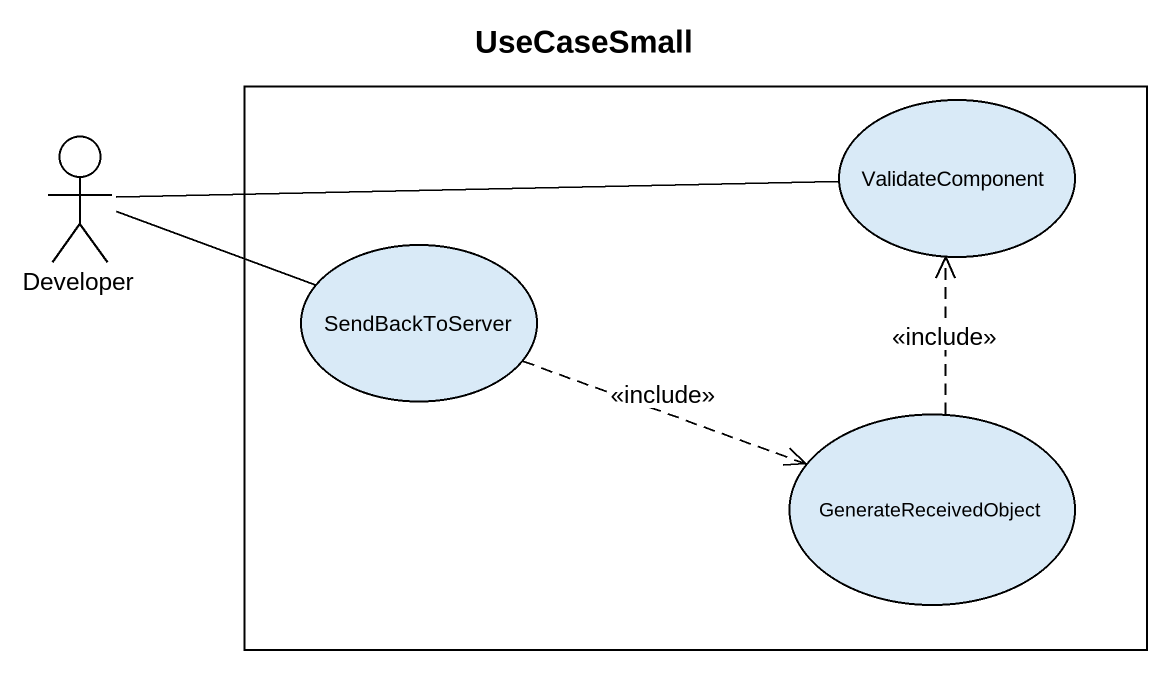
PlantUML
@startuml
title UseCaseSmall
rectangle " " as rectangle1 {
  usecase ValidateComponent
  usecase SendBackToServer
  usecase GenerateReceivedObject
}
actor Developer
Developer -right- ValidateComponent
Developer -right- SendBackToServer
SendBackToServer .right.> GenerateReceivedObject : <<include>>
GenerateReceivedObject .up.> ValidateComponent : <<include>>
@enduml
